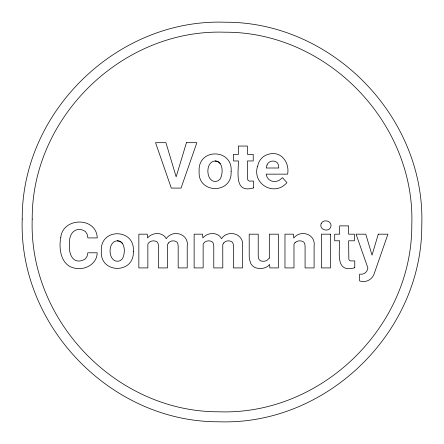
<?xml version="1.0" encoding="UTF-8"?>
<svg xmlns="http://www.w3.org/2000/svg" width="444" height="444" viewBox="0 0 444 444"><rect width="100%" height="100%" fill="white"/><g stroke="black" fill="none" stroke-linecap="round" stroke-linejoin="round"><path stroke-width="0.67" d="M215.074 160.989C204.14 161.638 206.083 185.398 218.054 180.819L220.252 178.932C223.204 173.36 223.482 161.549 215.074 160.989A5.988 5.988 0 0 1 220.252 163.581M117.272 240.82C106.338 241.469 108.281 265.229 120.246 260.645L122.444 258.758C125.397 253.191 125.674 241.381 117.272 240.82A5.988 5.988 0 0 1 122.444 243.412M22.222 219.031C18.465 326.501 111.494 422.338 219.031 421.778C326.501 425.535 422.338 332.506 421.778 224.969C425.535 117.499 332.506 21.662 224.969 22.222C117.499 18.465 21.662 111.494 22.222 219.031M32.207 219.12C28.605 321.223 116.961 412.298 219.12 411.793C321.223 415.395 412.298 327.039 411.793 224.88C415.395 122.777 327.039 31.702 224.88 32.207C122.777 28.605 31.702 116.961 32.207 219.12M133.3 251.387C134.698 274.187 99.65 273.931 101.332 251.138C99.811 227.561 135.381 228.294 133.3 251.387M231.102 171.562C232.501 194.355 197.458 194.106 199.14 171.312C197.619 147.73 233.189 148.468 231.102 171.562M60.75 237.59C58.558 249.151 61.011 265.601 74.781 268.17C84.921 270.59 97.108 264.041 97.186 252.791L87.834 252.791L87.063 256.399L85.387 258.919C73.271 266.056 68.054 253.868 69.653 243.312C68.493 233.572 76.14 225.458 85.448 231.54L87.113 234.127L87.895 237.917L97.247 237.917C96.515 216.594 62.676 217.027 60.75 237.59M257.509 166.339C252.026 184.41 274.736 196.942 286.924 182.628L282.495 177.672L278.993 180.503A10.922 10.922 0 0 1 271.278 180.947L268.787 179.448L267.033 177.128L266.156 174.148L287.64 174.148C289.766 162.521 281.03 150.405 268.404 154.268A14.413 14.413 0 0 0 258.98 162.066L257.509 166.339M321.206 223.598C318.703 229.459 328.255 232.745 330.619 227.317C333.155 221.451 323.548 218.171 321.206 223.598M267.016 165.013L266.245 168.004L278.782 168.004L278.349 164.619L277.161 162.632C274.053 159.751 268.437 160.906 267.016 165.013M378.271 234.177L372.039 255.161L365.767 234.177L356.071 234.177L367.887 268.01C367.31 272.122 363.836 275.019 359.657 274.12L359.657 280.952C365.845 283.122 372.683 279.459 374.375 273.154L387.939 234.177L378.271 234.177M186.447 142.685L176.157 176.829L165.928 142.685L155.544 142.685L171.295 188.09L181.052 188.09L196.864 142.685L186.447 142.685M168.409 242.996L167.477 244.694L167.505 267.915L158.491 267.915L158.491 246.381L158.203 243.85L157.337 242.13C154.49 239.832 149.545 240.615 147.858 244.006L147.858 267.915L138.85 267.915L138.85 234.177L147.297 234.177L147.58 237.951C152.003 232.256 162.82 231.651 166.228 238.7C172.799 228.915 189.322 233.866 187.213 246.37L187.213 267.915L178.172 267.915L178.172 246.348L177.889 243.861L177.045 242.147C174.581 240.126 170.402 240.426 168.409 242.996M223.698 242.996L222.76 244.694L222.794 267.915L213.78 267.915L213.78 246.381L213.492 243.85L212.626 242.13C209.773 239.832 204.834 240.615 203.147 244.006L203.147 267.915L194.133 267.915L194.133 234.177L202.586 234.177L202.869 237.951C207.293 232.256 218.109 231.651 221.517 238.7C228.088 228.915 244.611 233.866 242.502 246.37L242.502 267.915L233.461 267.915L233.461 246.348L233.178 243.861L232.334 242.147C229.87 240.126 225.691 240.426 223.698 242.996M269.319 258.092L266.888 260.478A8.519 8.519 0 0 1 260.917 260.944L259.418 259.956L258.519 258.308L258.219 255.999L258.219 234.177L249.206 234.177L249.206 256.282L249.411 259.113L250.871 263.681A8.936 8.936 0 0 0 255.616 267.76C260.395 269.353 266.311 268.553 269.63 264.485L269.88 267.915L278.36 267.915L278.36 234.177L269.319 234.177L269.319 258.092M295.055 242.646L293.984 244.067L293.984 267.915L284.97 267.915L284.97 234.177L293.456 234.177L293.734 238.073C300.649 229.16 315.967 234.121 314.097 246.12L314.097 267.915L305.084 267.915L305.084 246.287L304.773 243.806L303.84 242.113C301.298 240.232 297.341 240.404 295.055 242.646M253.557 187.901C234.266 193.551 238.406 173.487 238.434 160.956L233.505 160.956L233.505 154.346L238.434 154.346L238.434 146.054L247.441 146.054L247.441 154.346L253.213 154.346L253.213 160.956L247.441 160.956L247.624 179.404L248.163 180.48L249.206 181.085L253.557 181.069L253.557 187.901M354.762 267.732C335.475 273.382 339.61 253.313 339.638 240.787L334.709 240.787L334.709 234.177L339.638 234.177L339.638 225.879L348.651 225.879L348.651 234.177L354.417 234.177L354.417 240.787L348.651 240.787L348.829 259.229L349.367 260.306L350.41 260.917L354.762 260.9L354.762 267.732M330.436 234.177L321.395 234.177L321.395 267.915L330.436 267.915L330.436 234.177"/></g></svg>
